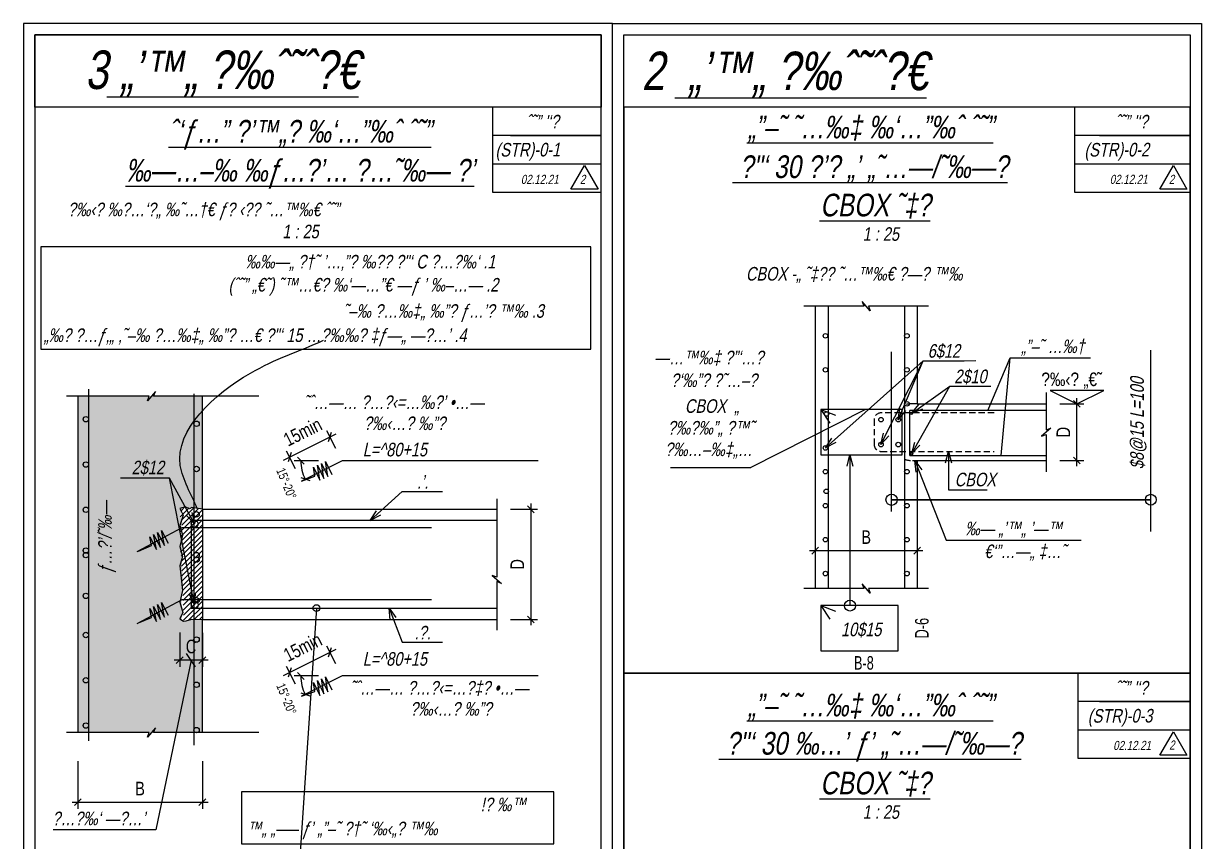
# Model space of a CAD drawing. Header units: inches. Extents: x -5298 to 11252, y 8210 to 22495.
# Drawn here: x 7610 to 8130, y 12583 to 12945 of the extents above; entities that cross this region are included whole.
import ezdxf
from ezdxf.enums import TextEntityAlignment as Align

# ---------------------------------------------------------------- set-up
doc = ezdxf.new("R2010")
doc.units = ezdxf.units.IN
doc.header["$LTSCALE"] = 11
doc.header["$MEASUREMENT"] = 0
doc.linetypes.add('DASHEDX2', pattern=[38.099999999999994, 25.4, -12.7])
doc.linetypes.add('HIDDEN', pattern=[0.375, 0.25, -0.125])
doc.layers.get('Defpoints').update_dxf_attribs({"color": 40})
for name, color, linetype in [('22', 22, 'Continuous'), ('break', 1, 'Continuous'), ('ci', 4, 'Continuous'), ('DIM-BAR', 122, 'Continuous'), ('DIM-Sec', 2, 'Continuous'), ('HATCH-Sec', 9, 'Continuous'), ('hbt', 2, 'HIDDEN'), ('IRON4-Sec', 4, 'Continuous'), ('IRON6-Sec', 6, 'Continuous'), ('le', 1, 'Continuous'), ('SEC', 3, 'Continuous'), ('SEC-TEXT', 1, 'Continuous'), ('SETOT', 4, 'Continuous'), ('sg', 4, 'HIDDEN'), ('STAM', 1, 'Continuous'), ('TEXT4', 3, 'Continuous'), ('ztu', 1, 'Continuous'), ('ztz-Sec', 122, 'Continuous')]:
    doc.layers.add(name, color=color, linetype=linetype)
doc.styles.add('DIM', font='DIMHEB', dxfattribs={"width": 0.7})
doc.styles.add('HEB', font='HEB', dxfattribs={"width": 0.8})
doc.styles.add('HEBL', font='hebtxt-weld', dxfattribs={"width": 0.85})
doc.styles.add('HEBREW', font='hebtxt-weld.shx', dxfattribs={"width": 0.8, "oblique": 12})
doc.dimstyles.new('20', dxfattribs={"dimtxt": 4.4, "dimasz": 2.4, "dimexe": 2.4, "dimexo": 0, "dimgap": 1.8, "dimtad": 1, "dimdec": 1, "dimrnd": 0.5, "dimdsep": 46, "dimtxsty": 'DIM', "dimblk1": 'OBLIQUE', "dimblk2": 'OBLIQUE', "dimsah": 1, "dimcen": 0.1, "dimdle": 2, "dimclre": 8, "dimclrt": 11, "dimadec": 0, "dimazin": 0, "dimtfac": 1, "dimtdec": 1, "dimtix": 1, "dimtmove": 2, "dimatfit": 3, "dimldrblk": 'OBLIQUE', "dimfxl": 1, "dimtolj": 1, "dimarcsym": 0})
doc.dimstyles.new('25-brs', dxfattribs={"dimscale": 0.8, "dimtxt": 6, "dimasz": 3, "dimexe": 3, "dimexo": 5, "dimgap": 3, "dimtad": 1, "dimdec": 0, "dimrnd": 1, "dimdsep": 46, "dimtxsty": 'HEB', "dimblk1": 'OBLIQUE', "dimblk2": 'OBLIQUE', "dimsah": 1, "dimcen": 0.09, "dimdle": 2.5, "dimse1": 1, "dimse2": 1, "dimsd1": 1, "dimsd2": 1, "dimclre": 8, "dimclrt": 2, "dimadec": 8, "dimazin": 0, "dimtfac": 1, "dimtdec": 0, "dimtix": 1, "dimtmove": 2, "dimatfit": 3, "dimfxl": 1, "dimtolj": 1, "dimtzin": 0, "dimarcsym": 0})
doc.dimstyles.new('m25-orig', dxfattribs={"dimtxt": 6, "dimasz": 3, "dimexe": 3, "dimexo": 6, "dimgap": 3, "dimtad": 1, "dimdec": 1, "dimrnd": 0.5, "dimdsep": 46, "dimtxsty": 'HEB', "dimblk1": 'OBLIQUE', "dimblk2": 'OBLIQUE', "dimsah": 1, "dimcen": 100, "dimdle": 2.5, "dimclrd": 256, "dimclre": 1, "dimadec": 0, "dimazin": 0, "dimtfac": 0.9, "dimtdec": 1, "dimtix": 1, "dimtmove": 2, "dimatfit": 3, "dimldrblk": 'OBLIQUE', "dimfxl": 1, "dimtolj": 1, "dimlwd": -1, "dimarcsym": 0})
doc.dimstyles.new('S-25', dxfattribs={"dimtxt": 6, "dimasz": 3, "dimexe": 3, "dimexo": 6, "dimgap": 3, "dimtad": 1, "dimdec": 1, "dimrnd": 0.5, "dimdsep": 46, "dimtxsty": 'HEB', "dimblk": 'OBLIQUE', "dimcen": 0.1, "dimdle": 3, "dimclre": 143, "dimadec": 0, "dimazin": 0, "dimtfac": 1, "dimtdec": 1, "dimtix": 1, "dimtmove": 2, "dimatfit": 3, "dimldrblk": 'OBLIQUE', "dimfxl": 1, "dimtolj": 1, "dimarcsym": 0})
doc.dimstyles.new('sec 25', dxfattribs={"dimtxt": 6, "dimasz": 2.4, "dimexe": 6, "dimexo": 0, "dimgap": 1.8, "dimtad": 1, "dimdec": 1, "dimrnd": 0.5, "dimdsep": 46, "dimtxsty": 'DIM', "dimblk": 'NONE', "dimcen": 0.1, "dimdle": 2, "dimse1": 1, "dimse2": 1, "dimsd1": 1, "dimsd2": 1, "dimclre": 256, "dimclrt": 256, "dimadec": 0, "dimazin": 0, "dimtfac": 1, "dimtdec": 1, "dimtix": 1, "dimtmove": 2, "dimatfit": 3, "dimldrblk": 'NONE', "dimfxl": 1, "dimtolj": 1, "dimlwd": -1, "dimlwe": -1, "dimarcsym": 0})

# ---------------------------------------------------------------- blocks, each defined once
blk = doc.blocks.new('_OBLIQUE')
at = {"color": 0, "linetype": 'ByBlock'}
blk.add_line((-0.5, -0.5), (0.5, 0.5), dxfattribs=at)
blk = doc.blocks.new('*D190')
at = {"layer": 'Defpoints', "color": 0, "transparency": 16777216}
for p in [(7818.804387776051, 12730.02611096059, 2.782334364e-07), (7818.804387778964, 12681.3946422635, 2.782334364e-07), (7833.804388075043, 12681.39464226349)]:
    blk.add_point(p, dxfattribs=at)
at = {"layer": 'DIM-Sec', "color": 1, "lineweight": -2, "transparency": 16777216}
for p, q in [((7824.804387776051, 12730.02611096058), (7836.80438807504, 12730.02611096058)), ((7824.804387778962, 12681.39464226349), (7836.80438807504, 12681.39464226349))]:
    blk.add_line(p, q, dxfattribs=at)
at = {"layer": 'DIM-Sec', "transparency": 16777216}
blk.add_line((7833.80438807504, 12732.52611096058), (7833.80438807504, 12678.89464226349), dxfattribs=at)
at = {"layer": 'DIM-Sec', "transparency": 16777216, "xscale": 3, "yscale": 3, "zscale": 3}
for p, rotation in [((7833.80438807504, 12730.02611096058), 90), ((7833.80438807504, 12681.39464226349), 270)]:
    blk.add_blockref('_OBLIQUE', p, dxfattribs=dict(at, rotation=rotation))
at = {"layer": 'DIM-Sec', "color": 0, "transparency": 16777216, "insert": (7827.804388075041, 12705.71037661204), "char_height": 6, "attachment_point": 5, "rotation": 90.00000000000001, "style": 'HEB'}
blk.add_mtext('\\A1;D', dxfattribs=at)
blk = doc.blocks.new('*D211')
at = {"layer": 'Defpoints', "color": 0, "transparency": 16777216}
for p in [(7745.171004267606, 12666.91090705755), (7750.449385962083, 12656.40525167108, -2.6267018695e-06), (7732.578263855175, 12647.42622082353, -2.7367848743e-06)]:
    blk.add_point(p, dxfattribs=at)
at = {"layer": 'DIM-Sec', "color": 0, "lineweight": -2, "transparency": 16777216}
blk.add_line((7724.619213845739, 12656.5850215834), (7747.851672582567, 12668.25776168414), dxfattribs=at)
at = {"layer": 'DIM-Sec', "color": 143, "lineweight": -2, "transparency": 16777216}
for p, q in [((7747.755676708899, 12661.766588301), (7743.824149641015, 12669.59157537251)), ((7729.884554601991, 12652.78755745344), (7725.953027534107, 12660.61254452495))]:
    blk.add_line(p, q, dxfattribs=at)
at = {"layer": 'DIM-Sec', "color": 0, "lineweight": -2, "transparency": 16777216, "xscale": 3, "yscale": 3, "zscale": 3}
for p, rotation in [((7745.171004267606, 12666.91090705755), 26.67643586354464), ((7727.299882160698, 12657.93187620999), 206.6764358635446)]:
    blk.add_blockref('_OBLIQUE', p, dxfattribs=dict(at, rotation=rotation))
at = {"layer": 'DIM-Sec', "color": 0, "transparency": 16777216, "insert": (7733.087577319437, 12669.05953267269), "char_height": 6, "attachment_point": 5, "rotation": 26.67643586354464, "style": 'HEB'}
blk.add_mtext('\\A1;15min', dxfattribs=at)
blk = doc.blocks.new('*D212')
at = {"layer": 'Defpoints', "color": 0, "transparency": 16777216}
for p in [(7732.501123233825, 12653.59714955535), (7746.092649831713, 12656.40525167119), (7750.449385962085, 12656.4052516712), (7750.449385962085, 12656.40525167107), (7732.578263855175, 12647.42622082352, -1.100830048e-07)]:
    blk.add_point(p, dxfattribs=at)
at = {"layer": 'DIM-Sec', "color": 143, "lineweight": -2, "transparency": 16777216}
blk.add_line((7740.092649831713, 12656.40525167119), (7729.282779992459, 12656.40525167118), dxfattribs=at)
at = {"layer": 'DIM-Sec', "color": 0, "lineweight": -2, "transparency": 16777216}
blk.add_arc((7750.449385962347, 12656.4052516712), 18.16660596988679, 180.0000000000489, 206.6764358635411, dxfattribs=at)
at = {"layer": 'DIM-Sec', "color": 0, "lineweight": -2, "transparency": 16777216, "xscale": 3, "yscale": 3, "zscale": 3}
for p, rotation in [((7732.282779992461, 12656.40525167119), 90.00000000004896), ((7734.21650429107, 12648.24932590453), 296.6764358635411)]:
    blk.add_blockref('_OBLIQUE', p, dxfattribs=dict(at, rotation=rotation))
at = {"layer": 'DIM-Sec', "color": 0, "transparency": 16777216, "insert": (7725.895206781706, 12646.27885770299), "char_height": 4, "attachment_point": 5, "rotation": 292.4117503967052, "style": 'HEB'}
blk.add_mtext('\\A1;15%%D-20%%D', dxfattribs=at)
blk = doc.blocks.new('*D213')
at = {"layer": 'Defpoints', "color": 0, "transparency": 16777216}
for p in [(7745.171004267637, 12761.99421112368), (7750.449385962086, 12751.48855573727, -2.6267018695e-06), (7732.578263855174, 12742.50952488971, -2.7367848743e-06)]:
    blk.add_point(p, dxfattribs=at)
at = {"layer": 'DIM-Sec', "color": 0, "lineweight": -2, "transparency": 16777216}
blk.add_line((7724.619213845766, 12751.66832564954), (7747.851672582596, 12763.34106575028), dxfattribs=at)
at = {"layer": 'DIM-Sec', "color": 143, "lineweight": -2, "transparency": 16777216}
for p, q in [((7747.755676708903, 12756.84989236719), (7743.824149641045, 12764.67487943864)), ((7729.884554601991, 12747.87086151963), (7725.953027534133, 12755.69584859109))]:
    blk.add_line(p, q, dxfattribs=at)
at = {"layer": 'DIM-Sec', "color": 0, "lineweight": -2, "transparency": 16777216, "xscale": 3, "yscale": 3, "zscale": 3}
for p, rotation in [((7745.171004267637, 12761.99421112368), 26.67643586354464), ((7727.299882160725, 12753.01518027613), 206.6764358635446)]:
    blk.add_blockref('_OBLIQUE', p, dxfattribs=dict(at, rotation=rotation))
at = {"layer": 'DIM-Sec', "color": 0, "transparency": 16777216, "insert": (7733.087577319509, 12764.14283673887), "char_height": 6, "attachment_point": 5, "rotation": 26.67643586354464, "style": 'HEB'}
blk.add_mtext('\\A1;15min', dxfattribs=at)
blk = doc.blocks.new('*D214')
at = {"layer": 'Defpoints', "color": 0, "transparency": 16777216}
for p in [(7746.092649831711, 12751.48855573739), (7750.449385962084, 12751.48855573739), (7750.449385962083, 12751.48855573725), (7732.501123233748, 12748.68045362153), (7732.578263855172, 12742.5095248897, -1.100830048e-07)]:
    blk.add_point(p, dxfattribs=at)
at = {"layer": 'DIM-Sec', "color": 143, "lineweight": -2, "transparency": 16777216}
blk.add_line((7740.092649831713, 12751.48855573739), (7729.282779992384, 12751.48855573738), dxfattribs=at)
at = {"layer": 'DIM-Sec', "color": 0, "lineweight": -2, "transparency": 16777216}
blk.add_arc((7750.449385962356, 12751.48855573739), 18.16660596997377, 180.0000000000443, 206.676435863547, dxfattribs=at)
at = {"layer": 'DIM-Sec', "color": 0, "lineweight": -2, "transparency": 16777216, "xscale": 3, "yscale": 3, "zscale": 3}
for p, rotation in [((7732.282779992383, 12751.48855573738), 90.00000000004427), ((7734.216504291005, 12743.33262997068), 296.6764358635471)]:
    blk.add_blockref('_OBLIQUE', p, dxfattribs=dict(at, rotation=rotation))
at = {"layer": 'DIM-Sec', "color": 0, "transparency": 16777216, "insert": (7725.895206781627, 12741.36216176876), "char_height": 4, "attachment_point": 5, "rotation": 292.411750397472, "style": 'HEB'}
blk.add_mtext('\\A1;15%%D-20%%D', dxfattribs=at)
blk = doc.blocks.new('*D215')
at = {"layer": 'Defpoints', "color": 0, "transparency": 16777216}
for p in [(7678.804389731013, 12681.59893669555), (7688.804389731013, 12681.39464103141), (7678.804389731013, 12663.38841085033)]:
    blk.add_point(p, dxfattribs=at)
at = {"layer": 'DIM-Sec', "color": 1, "lineweight": -2, "transparency": 16777216}
for p, q in [((7678.804389731013, 12675.59893669555), (7678.804389731013, 12660.38841085033)), ((7688.804389731013, 12675.39464103141), (7688.804389731013, 12660.38841085033))]:
    blk.add_line(p, q, dxfattribs=at)
at = {"layer": 'DIM-Sec', "transparency": 16777216}
blk.add_line((7691.304389731013, 12663.38841085033), (7676.304389731013, 12663.38841085033), dxfattribs=at)
at = {"layer": 'DIM-Sec', "transparency": 16777216, "xscale": 3, "yscale": 3, "zscale": 3, "rotation": 180}
blk.add_blockref('_OBLIQUE', (7678.804389731013, 12663.38841085033), dxfattribs=at)
at = {"layer": 'DIM-Sec', "transparency": 16777216, "xscale": 3, "yscale": 3, "zscale": 3}
blk.add_blockref('_OBLIQUE', (7688.804389731013, 12663.38841085033), dxfattribs=at)
at = {"layer": 'DIM-Sec', "color": 0, "transparency": 16777216, "insert": (7683.804389731013, 12669.38841085033), "char_height": 6, "attachment_point": 5, "style": 'HEB'}
blk.add_mtext('\\A1;C', dxfattribs=at)
blk = doc.blocks.new('*D185')
at = {"layer": 'Defpoints', "color": 0, "transparency": 16777216}
for p in [(7633.804376706845, 12624.83824293055, -1.110784839e-06), (7688.80439033678, 12624.83821441907, -1.7090175914e-06), (7688.80439033678, 12600.70607366989)]:
    blk.add_point(p, dxfattribs=at)
at = {"layer": 'DIM-Sec', "color": 1, "lineweight": -2, "transparency": 16777216}
for p, q in [((7633.804376706845, 12618.83824293055), (7633.804376706845, 12597.70607366989)), ((7688.80439033678, 12618.83821441907), (7688.80439033678, 12597.70607366989))]:
    blk.add_line(p, q, dxfattribs=at)
at = {"layer": 'DIM-Sec', "transparency": 16777216}
blk.add_line((7631.304376706845, 12600.70607366989), (7691.30439033678, 12600.70607366989), dxfattribs=at)
at = {"layer": 'DIM-Sec', "transparency": 16777216, "xscale": 3, "yscale": 3, "zscale": 3, "rotation": 180}
blk.add_blockref('_OBLIQUE', (7633.804376706845, 12600.70607366989), dxfattribs=at)
at = {"layer": 'DIM-Sec', "transparency": 16777216, "xscale": 3, "yscale": 3, "zscale": 3}
blk.add_blockref('_OBLIQUE', (7688.80439033678, 12600.70607366989), dxfattribs=at)
at = {"layer": 'DIM-Sec', "color": 0, "transparency": 16777216, "insert": (7661.304383521812, 12606.70607366989), "char_height": 6, "attachment_point": 5, "style": 'HEB'}
blk.add_mtext('\\A1;B', dxfattribs=at)
blk = doc.blocks.new('mf')
at = {"layer": 'TEXT4'}
blk.add_lwpolyline([(0, 0), (28.64324132873094, 14.10732654095364), (-28.26197036082164, 14.10732654095364)], close=True, dxfattribs=at)
at = {"layer": 'TEXT4', "style": 'HEB', "width": 0.7}
blk.add_attdef('+0.00', text='', height=14.4, dxfattribs=at).set_placement((-5.409673684572454, 18.8755768087529), align=Align.CENTER)
blk = doc.blocks.new('*D202')
at = {"layer": 'Defpoints', "color": 0, "transparency": 16777216}
for p in [(8061.285695640119, 12776.59038277284), (8074.872573614914, 12776.59038277285), (8061.285695669923, 12751.59038276539)]:
    blk.add_point(p, dxfattribs=at)
at = {"layer": 'DIM-Sec', "color": 1, "lineweight": -2, "transparency": 16777216}
for p, q in [((8067.285695640118, 12776.59038277285), (8077.872573614912, 12776.59038277285)), ((8067.285695669921, 12751.5903827654), (8077.872573614912, 12751.5903827654))]:
    blk.add_line(p, q, dxfattribs=at)
at = {"layer": 'DIM-Sec', "transparency": 16777216}
blk.add_line((8074.872573614912, 12749.0903827654), (8074.872573614912, 12779.09038277285), dxfattribs=at)
at = {"layer": 'DIM-Sec', "transparency": 16777216, "xscale": 3, "yscale": 3, "zscale": 3}
for p, rotation in [((8074.872573614912, 12776.59038277285), 90), ((8074.872573614912, 12751.5903827654), 270)]:
    blk.add_blockref('_OBLIQUE', p, dxfattribs=dict(at, rotation=rotation))
at = {"layer": 'DIM-Sec', "color": 0, "transparency": 16777216, "insert": (8068.872573614913, 12764.09038276912), "char_height": 6, "attachment_point": 5, "rotation": 90.00000000000001, "style": 'HEB'}
blk.add_mtext('\\A1;D', dxfattribs=at)
blk = doc.blocks.new('*D203')
at = {"layer": 'Defpoints', "color": 0, "transparency": 16777216}
for p in [(7959.356389943612, 12718.00358129416), (8004.354478102281, 12718.00358131651), (7959.356389943612, 12711.72697641832)]:
    blk.add_point(p, dxfattribs=at)
at = {"layer": 'DIM-Sec', "transparency": 16777216}
blk.add_line((8006.854478102281, 12711.72697641832), (7956.856389943614, 12711.72697641832), dxfattribs=at)
at = {"layer": 'DIM-Sec', "color": 1, "lineweight": -2, "transparency": 16777216}
for p, q in [((7959.356389943614, 12712.00358129416), (7959.356389943614, 12708.72697641832)), ((8004.354478102281, 12712.00358131651), (8004.354478102281, 12708.72697641832))]:
    blk.add_line(p, q, dxfattribs=at)
at = {"layer": 'DIM-Sec', "transparency": 16777216, "xscale": 3, "yscale": 3, "zscale": 3, "rotation": 180}
blk.add_blockref('_OBLIQUE', (7959.356389943614, 12711.72697641832), dxfattribs=at)
at = {"layer": 'DIM-Sec', "transparency": 16777216, "xscale": 3, "yscale": 3, "zscale": 3}
blk.add_blockref('_OBLIQUE', (8004.354478102281, 12711.72697641832), dxfattribs=at)
at = {"layer": 'DIM-Sec', "color": 0, "transparency": 16777216, "insert": (7981.855434022948, 12717.72697641832), "char_height": 6, "attachment_point": 5, "style": 'HEB'}
blk.add_mtext('\\A1;B', dxfattribs=at)
blk = doc.blocks.new('*D183')
at = {"layer": 'Defpoints', "color": 0, "transparency": 16777216}
for p in [(7995.919840342761, 12687.52054245441), (8011.268111876051, 12687.52054245441), (7995.919840342761, 12667.52054245441)]:
    blk.add_point(p, dxfattribs=at)
at = {"layer": 'DIM-BAR', "transparency": 16777216, "insert": (8006.468111876053, 12677.52054245441), "char_height": 6, "attachment_point": 5, "rotation": 90, "style": 'DIM'}
blk.add_mtext('\\A1;D-6', dxfattribs=at)
blk = doc.blocks.new('_None')
blk = doc.blocks.new('*D184')
at = {"layer": 'Defpoints', "color": 0, "transparency": 16777216}
for p in [(7961.768111874741, 12667.52054245441), (7961.768111874741, 12667.52054245441), (7995.919840342757, 12667.52054245441)]:
    blk.add_point(p, dxfattribs=at)
at = {"layer": 'DIM-BAR', "transparency": 16777216, "insert": (7980.842845377759, 12662.15696332026), "char_height": 6, "width": 6.599999999999999, "attachment_point": 5, "style": 'DIM'}
blk.add_mtext('\\A1;B-8', dxfattribs=at)

msp = doc.modelspace()

# ---------------------------------------------------------------- hatches: boundary and pattern name
at = {"layer": 'HATCH-Sec'}
h = msp.add_hatch(color=253, dxfattribs=at)
h.dxf.hatch_style = 1
h.paths.add_polyline_path([(7688.804397779269, 12631.39464098672), (7688.804389731071, 12681.39464103141), (7684.19517529993, 12681.49190503062), (7680.769641778999, 12680.73176703495), (7679.673158491889, 12681.14251377255), (7680.109121176458, 12684.42669836541), (7679.607792169016, 12688.79633409196), (7680.237760886885, 12699.95026385281), (7679.447110261637, 12710.61989833364), (7680.109121176458, 12714.42669831325), (7678.801233122693, 12718.9962418333), (7680.09193519775, 12724.20377985077), (7678.802285325466, 12727.03601671218), (7680.04458607272, 12731.17929823571), (7680.042306300064, 12730.7560148672), (7688.804389731013, 12730.0261074587), (7688.804389731013, 12780.02610745869), (7667.304376786618, 12780.02610742144), (7668.054376771717, 12782.08671554021), (7664.554376838772, 12777.96549937717), (7665.304376786618, 12780.02610740654), (7633.804365831529, 12780.02610745862), (7633.804376101107, 12631.39464097926), (7665.304387056196, 12631.39464097926), (7664.55438710835, 12629.3340329499), (7668.054387041295, 12633.45524911293), (7667.304387056196, 12631.39464100161)])
h = msp.add_hatch(dxfattribs=at)
h.set_pattern_fill('ANSI31', color=253, scale=0.5, angle=-6.7e-15, style=0)
h.set_pattern_definition([(44.99999999999999, (7477.017644421532, 10064.17735307905), (-1.122532015133644, 1.122532015133644), [])])
h.paths.add_polyline_path([(7688.804389731013, 12730.0261074587), (7685.593902688575, 12730.49197856488), (7684.185354740635, 12730.7650118669), (7682.228082205387, 12730.66651103591), (7680.04458607272, 12731.17929828788), (7678.802285325466, 12727.03601676435), (7680.09193519775, 12724.20377990293), (7678.801233122693, 12718.99624188547), (7680.109121176458, 12714.42669836542), (7678.804389731013, 12711.59893669556), (7679.447110261637, 12710.61989833364), (7680.541927252707, 12680.68609084953), (7684.19517529993, 12681.49190503062), (7688.804389731071, 12681.39464103141)])

# ---------------------------------------------------------------- linework, layer by layer
for p, q in [((7824.866764518389, 12895.1326645491), (7864.866764518389, 12895.1326645491)), ((8084.866764518388, 12895.13266454911), (8124.866764518388, 12895.13266454911)), ((8084.866764518388, 12645.13266454911), (8124.866764518388, 12645.13266454911))]:
    msp.add_line(p, q)
for points in [[(7614.866863175688, 11865.73543694682), (7864.866863175688, 11865.73543694682), (7864.866812987355, 12907.6326645491), (7614.866812987355, 12907.6326645491)], [(7864.866764518389, 12907.6326645491), (7816.866841007009, 12907.6326645491), (7816.866841007009, 12882.6326645491), (7864.866764518389, 12882.6326645491)], [(7874.866764518389, 12657.63266454911), (8124.866764518388, 12657.63266454911), (8124.866764518388, 12907.63266454911), (7874.866764518389, 12907.63266454911)], [(8124.866764518388, 12907.63266454911), (8073.866841007009, 12907.63266454911), (8073.866841007009, 12882.63266454911), (8124.866764518388, 12882.63266454911)], [(7864.866764518389, 12895.1326645491), (7816.866841007009, 12895.1326645491), (7816.866841007009, 12870.1326645491), (7864.866764518389, 12870.1326645491)], [(8124.866764518388, 12895.13266454911), (8073.866841007009, 12895.13266454911), (8073.866841007009, 12870.13266454911), (8124.866764518388, 12870.13266454911)], [(7874.866764518389, 12407.63266454911), (8124.866764518388, 12407.63266454911), (8124.866764518388, 12657.63266454911), (7874.866764518389, 12657.63266454911)], [(8124.866764518388, 12657.63266454911), (8075.366841007009, 12657.63266454911), (8075.366841007009, 12632.63266454911), (8124.866764518388, 12632.63266454911)], [(8124.866764518388, 12645.13266454911), (8075.366841007009, 12645.13266454911), (8075.366841007009, 12620.13266454911), (8124.866764518388, 12620.13266454911)]]:
    msp.add_lwpolyline(points, close=True)
for points in [[(7851.466414151873, 12871.4071191037), (7857.466414151873, 12881.78281065797), (7863.466414151873, 12871.4071191037), (7851.466414151873, 12871.4071191037)], [(8111.466414151872, 12871.40711910371), (8117.466414151872, 12881.78281065798), (8123.466414151872, 12871.40711910371), (8111.466414151872, 12871.40711910371)], [(8111.466414151872, 12621.40711910371), (8117.466414151872, 12631.78281065798), (8123.466414151872, 12621.40711910371), (8111.466414151872, 12621.40711910371)]]:
    msp.add_lwpolyline(points)
at = {"layer": '22', "elevation": 2.0814501295e-06}
msp.add_lwpolyline([(7688.804389731013, 12730.02610745869), (7688.804389731013, 12681.39464114135)], dxfattribs=at)
at = {"layer": 'break'}
for points in [[(8009.354478081062, 12819.76246759281), (7982.855433970441, 12819.76246758683), (7983.605433970441, 12817.70185947178), (7980.105434030046, 12821.82307562737), (7980.855433970441, 12819.76246758682), (7954.356389917767, 12819.76246758683)], [(8061.285695669924, 12781.5903827654), (8061.285695669924, 12765.09038271324), (8063.346303784971, 12765.84038269089), (8059.225087625658, 12762.3403827654), (8061.28569567365, 12763.09038269834), (8061.28569567365, 12746.59038275795)], [(8009.354478103413, 12695.09038279485), (7982.855433992793, 12695.09038278887), (7983.605433992793, 12693.02977467382), (7980.105434052398, 12697.15099082941), (7980.855433992793, 12695.09038278887), (7954.356389940119, 12695.09038278887)]]:
    msp.add_lwpolyline(points, dxfattribs=at)
for points, elevation in [([(7713.804387778961, 12780.02610742144), (7667.304376786618, 12780.02610742144), (7668.054376771717, 12782.08671554021), (7664.554376838772, 12777.96549937717), (7665.304376786618, 12780.02610740654), (7628.804366714539, 12780.02610740653)], 2.6948085914e-06), ([(7818.80438777605, 12734.71037660832), (7818.80438777605, 12700.06811158745), (7816.743779657278, 12700.81811157255), (7820.864995820317, 12697.3181116396), (7818.804387790951, 12698.06811158745), (7818.80438777605, 12676.71037660832)], 2.5950721896e-06), ([(7713.804398048538, 12631.39464099416), (7667.304387056196, 12631.39464099416), (7668.054387041295, 12633.45524911293), (7664.55438710835, 12629.33403294989), (7665.304387056196, 12631.39464097926), (7628.804376984117, 12631.39464097926)], 9.706652905e-07)]:
    msp.add_lwpolyline(points, dxfattribs=dict(at, elevation=elevation))
at = {"layer": 'hbt'}
msp.add_lwpolyline([(8004.354477969681, 12776.59038274304), (8002.323729758834, 12776.59038296656, 0.0863770154049172), (7998.786062243321, 12776.09038297347), (7998.786062463113, 12752.09038300327, 0.0855785459633171), (8002.32372990412, 12751.59038294421), (8004.354478100066, 12751.5903827505)], format="xyb", dxfattribs=at)
at = {"layer": 'IRON4-Sec', "elevation": -3.91340026e-07}
msp.add_lwpolyline([(7818.80438777605, 12725.02607220825), (7683.900750948858, 12725.02606066848), (7683.900752143338, 12686.39460123236), (7818.804387782046, 12686.3946061029)], dxfattribs=at)
at = {"layer": 'IRON4-Sec'}
for centre in [(7685.40075108716, 12723.5260671916, -4.097296776e-07), (7685.40075108716, 12687.89460711475, -4.097296776e-07)]:
    msp.add_circle(centre, 1.5, dxfattribs=at)
at = {"layer": 'IRON6-Sec'}
for p, q in [((7993.071053313192, 12729.00817163868), (7993.071053313192, 12799.58957809305)), ((8107.511465166971, 12720.23376636455), (8107.511465166971, 12800.32806350941)), ((7638.562618641779, 12783.02607896211, 5.8587296768e-06), (7638.592633065258, 12627.83759314476, 2.61108368e-08)), ((7685.046158868223, 12781.02607896211, 5.8587296768e-06), (7685.01614565622, 12625.83759314476, 2.61108368e-08)), ((8001.170667039331, 12753.82432997541), (8001.170668238875, 12773.5903827952)), ((8061.285695669924, 12773.59037810133), (8001.170668238875, 12773.59038174954)), ((8001.170667039331, 12753.824330153), (8061.285695669924, 12753.8243253039))]:
    msp.add_line(p, q, dxfattribs=at)
for points in [[(7609.866863175688, 11860.73543694684), (7869.866814706736, 11860.73543694684), (7869.866764518403, 12944.52989215139), (7609.866812987355, 12944.52989215139)], [(7869.866764518403, 12944.5298921514), (8129.866764518402, 12944.5298921514), (8129.866764518388, 12402.63266454912), (7869.866764518389, 12402.63266454912)], [(7864.866812987384, 12907.63266454911), (7614.866812987355, 12907.63266454911), (7614.866812987355, 12939.52989215139), (7864.866812987384, 12939.52989215139)], [(7614.866863175688, 11865.73543694684), (7864.866814706736, 11865.73543694684), (7864.866764518403, 12939.52989215139), (7614.866812987355, 12939.52989215139)], [(8124.866764518446, 12907.63266454911), (7874.866764518418, 12907.63266454911), (7874.866764518418, 12939.52989215139), (8124.866764518446, 12939.5298921514)], [(7874.866764518403, 12939.52989215139), (8124.866764518402, 12939.5298921514), (8124.866764518388, 12407.63266454912), (7874.866764518389, 12407.63266454911)]]:
    msp.add_lwpolyline(points, close=True, dxfattribs=at)
for points in [[(7965.148277451967, 12819.76246756336), (7965.148277478044, 12695.09038273559)], [(7998.786062343263, 12819.76246757081), (7998.786062365615, 12695.0903827505)], [(7997.74391226597, 12774.0205424544), (7961.768111874741, 12774.02054245441), (7961.768111874741, 12754.02054245441), (7997.74391226597, 12754.0205424544), (7997.74391226597, 12774.0205424544)], [(7961.768111874741, 12774.02054245441), (7965.768111874741, 12768.02054245441)], [(7961.768111874741, 12774.02054245441), (7968.268111874741, 12771.52054245441)], [(7995.919840342757, 12687.52054245441), (7961.768111874741, 12687.52054245441), (7961.768111874741, 12667.52054245441), (7995.919840342757, 12667.52054245441), (7995.919840342757, 12687.52054245441)], [(7961.768111874741, 12687.52054245441), (7965.768111874741, 12681.52054245441)], [(7961.768111874741, 12687.52054245441), (7968.268111874741, 12685.02054245441)]]:
    msp.add_lwpolyline(points, dxfattribs=at)
at = {"layer": 'IRON6-Sec', "extrusion": (5.918341759768928e-16, -1.226001082564923e-08, 1)}
for points, elevation in [([(7837.061690177114, 12751.48855991835), (7750.449385962085, 12751.48855573727), (7732.578263855175, 12742.50952488971)], -0.000153400012399), ([(7660.078074653153, 12711.32390072148), (7679.960311126939, 12721.99732234003), (7789.960311126939, 12721.99732728389)], -0.0001563997143743), ([(7660.078074653153, 12679.55876707315), (7679.960311126939, 12690.2321886917), (7789.960311126939, 12690.23219363556)], -0.0001560102734919), ([(7837.061690177114, 12656.40525585216), (7750.449385962085, 12656.40525167108), (7732.578263855175, 12647.42622082353)], -0.0001522342900618)]:
    msp.add_lwpolyline(points, dxfattribs=dict(at, elevation=elevation))
at = {"layer": 'IRON6-Sec', "color": 3, "extrusion": (5.918341759768928e-16, -1.226001082564923e-08, 1)}
for points, elevation in [([(7732.578263855175, 12742.50952490462), (7738.473707890706, 12744.65610768689), (7737.852090484099, 12748.61709136558), (7740.641339725451, 12742.82956029517), (7739.600811100201, 12749.45987173958), (7742.390060326652, 12743.67234066171), (7741.349531701402, 12750.30265211357), (7744.138780942754, 12744.51512102825), (7743.098252287702, 12751.1454324801), (7745.887501543955, 12745.35790140224)], -0.0001534000123996), ([(7732.578263855175, 12647.42622083843), (7738.473707890706, 12649.5728036207), (7737.852090484099, 12653.53378729939), (7740.641339725451, 12647.74625622898), (7739.600811100201, 12654.37656767339), (7742.390060326652, 12648.58903659553), (7741.349531701402, 12655.21934804738), (7744.138780942754, 12649.43181696207), (7743.098252287702, 12656.06212841391), (7745.887501543955, 12650.27459733605)], -0.0001522342900624)]:
    msp.add_lwpolyline(points, dxfattribs=dict(at, elevation=elevation))
at = {"layer": 'IRON6-Sec', "color": 3, "extrusion": (5.341332605242331e-10, -1.224836997747204e-08, 1)}
for points, elevation in [([(7660.55825405514, 12711.58167641065), (7666.354580071275, 12713.98306820628), (7665.560984460273, 12717.91320890469), (7668.599731086331, 12712.25269245273), (7667.271327193521, 12718.83137568405), (7670.310073789136, 12713.17085924568), (7668.98166994132, 12719.74954247149), (7672.020416523665, 12714.08902599526), (7670.692012674568, 12720.66770925085), (7673.730759271115, 12715.00719279014)], -0.0001522267577742), ([(7660.55825405514, 12679.81654276232), (7666.354580071275, 12682.21793455795), (7665.560984460273, 12686.14807525636), (7668.599731086273, 12680.4875588044), (7667.271327193521, 12687.06624203572), (7670.310073789136, 12681.40572559734), (7668.98166994132, 12687.98440882316), (7672.020416523665, 12682.32389234692), (7670.692012674568, 12688.90257560251), (7673.730759271115, 12683.24205914181)], -0.0001518376866648)]:
    msp.add_lwpolyline(points, dxfattribs=dict(at, elevation=elevation))
at = {"layer": 'IRON6-Sec'}
for centre, radius in [((7963.867829950278, 12806.62324091361), 0.9999999999999982), ((7999.843030733739, 12806.62324095087), 0.9999999999999984), ((7963.867828728383, 12791.62324093597), 0.9999999999999982), ((7999.843029508119, 12791.62324096577), 0.9999999999999984), ((7999.843028286224, 12776.62324098812), 0.9999999999999984), ((7964.367827510213, 12772.12324095087), 0.9999999999999982), ((8001.830038807921, 12772.34889380203), 0.4999999999999992), ((7637.38562123444, 12769.79799395576, 4.2393290263e-06), 1.199999999999814), ((7686.223157487038, 12767.79799395576, 4.2393290263e-06), 1.199999999999814), ((7988.390531031167, 12769.59038274305), 0.9999999999999977), ((7996.017310688955, 12769.5903827505), 0.9999999999999977), ((7963.867826288318, 12757.12324097322), 0.9999999999999982), ((7988.390530982738, 12758.59038278775), 0.9999999999999977), ((7996.017310640526, 12758.59038281755), 0.9999999999999977), ((7637.38562123444, 12749.79799395576, 4.2393290263e-06), 1.199999999999814), ((8001.953032869481, 12754.60975765751), 0.4999999999999992), ((7686.223157487038, 12747.79799395576, 4.2393290263e-06), 1.199999999999814), ((7963.867825070148, 12746.62324098812), 0.9999999999999982), ((7999.843025853609, 12746.62324102538), 0.9999999999999984), ((7964.216476520275, 12737.97342255281), 0.9999999999999984), ((7637.38562123444, 12729.79799395576, 4.2393290263e-06), 1.199999999999814), ((7963.867823851978, 12731.62324101047), 0.9999999999999982), ((7999.843024639164, 12731.62324104028), 0.9999999999999984), ((7686.223157487038, 12727.79799395576, 4.2393290263e-06), 1.199999999999814), ((7963.867822626357, 12716.62324102537), 0.9999999999999982), ((7999.843023413544, 12716.62324106263), 0.9999999999999984), ((7637.38562123444, 12711.79799395576, 4.2393290263e-06), 1.199999999999814), ((7637.38562123444, 12709.79799395576, 4.2393290263e-06), 1.199999999999814), ((7686.223157487038, 12709.79799395576, 4.2393290263e-06), 1.199999999999814), ((7686.223157487038, 12707.79799395576, 4.2393290263e-06), 1.199999999999814), ((7963.867821404462, 12701.62324104027), 0.9999999999999982), ((7999.843022187923, 12701.62324107753), 0.9999999999999984), ((7637.38562123444, 12691.79799395576, 4.2393290263e-06), 1.199999999999814), ((7686.223157487038, 12689.79799395576, 4.2393290263e-06), 1.199999999999814), ((7637.38562123444, 12674.5099630666, 4.2393290263e-06), 1.199999999999814), ((7686.223157487038, 12672.5099630666, 4.2393290263e-06), 1.199999999999814), ((7637.38562123444, 12654.5099630666, 4.2393290263e-06), 1.199999999999814), ((7686.223157487038, 12652.5099630666, 4.2393290263e-06), 1.199999999999814), ((7637.38562123444, 12634.5099630666, 4.2393290263e-06), 1.199999999999814), ((7686.223157487038, 12632.5099630666, 4.2393290263e-06), 1.199999999999814)]:
    msp.add_circle(centre, radius, dxfattribs=at)
at = {"layer": 'le'}
for p, q in [((8035.53341031236, 12773.59038020985), (8045.388673791414, 12796.91193074302)), ((8045.388673791414, 12796.91193074302), (8080.852180788045, 12796.91192856)), ((7895.476951839446, 12748.41193072232), (7930.940458836078, 12748.4119285393))]:
    msp.add_line(p, q, dxfattribs=at)
at = {"layer": 'le', "color": 1}
msp.add_line((7739.152239408446, 12686.3946034968, 9.364630693e-07), (7729.152245360587, 12536.64386407518, -9.364630693e-07), dxfattribs=at)
at = {"layer": 'le', "elevation": -2.0081339693e-06}
msp.add_lwpolyline([(7860.356383147518, 12845.89194785377), (7617.52210705755, 12845.89194785377), (7617.52210705755, 12800.68083949788), (7860.356383147518, 12800.68083949788)], close=True, dxfattribs=at)
at = {"layer": 'le'}
for centre in [(8107.511465166971, 12734.24665705504), (7974.707664301778, 12687.46924470306)]:
    msp.add_circle(centre, 2.406242658291376, dxfattribs=at)
at = {"layer": 'SEC'}
for points in [[(7959.356389919048, 12819.76246754846), (7959.356389932785, 12731.59038273675)], [(8004.35447808144, 12819.76246756336), (8004.354478092616, 12776.5903827505)], [(8004.354478092616, 12776.5903827505), (8061.285695662474, 12776.59038277285)], [(8004.354478100066, 12751.5903827505), (8004.354478103792, 12695.09038275795)], [(8004.354478103792, 12751.5903827505), (8061.285695669924, 12751.5903827654)], [(7959.356389932785, 12731.59038273675), (7959.356389941399, 12695.0903827505)]]:
    msp.add_lwpolyline(points, dxfattribs=at)
at = {"layer": 'SEC', "extrusion": (5.918341759768928e-16, -1.226001082564923e-08, 1)}
for points, elevation in [([(7633.804365831529, 12780.02610745857), (7633.804376101107, 12631.39464103129)], -0.0001542581655584), ([(7688.804397779269, 12631.39464103129), (7688.804392782025, 12681.39464103129)], -0.000154189481613)]:
    msp.add_lwpolyline(points, dxfattribs=dict(at, elevation=elevation))
at = {"layer": 'SEC', "elevation": 2.0814501295e-06}
for points in [[(7688.804389731013, 12730.02610745869), (7688.804389731013, 12780.02610745869)], [(7688.804389731013, 12730.02610745869), (7818.80438777605, 12730.02610745869)], [(7688.804392782025, 12681.39464103141), (7818.804390827063, 12681.39464103141)]]:
    msp.add_lwpolyline(points, dxfattribs=at)
at = {"layer": 'SETOT', "linetype": 'DASHEDX2', "elevation": 2.0814501295e-06}
msp.add_lwpolyline([(7688.804389731071, 12730.02610745869), (7684.185354740635, 12730.7650118669), (7683.182254758416, 12730.21894526287), (7681.273909652358, 12731.11407680894), (7678.810702947711, 12730.39795292546), (7680.324472011809, 12727.48870547586), (7678.800531654197, 12722.85772130496), (7680.102807959818, 12718.60461112179), (7678.80018091992, 12713.65318458823), (7680.04458607272, 12709.17929828787), (7678.802285325466, 12705.03601676434), (7680.09193519775, 12694.20377990292), (7678.801233122693, 12688.99624188546), (7680.109121176458, 12684.42669836541), (7678.804389731013, 12681.59893669555), (7680.541927252707, 12680.68609084953), (7681.678306253554, 12680.72879163572), (7684.19517529993, 12681.49190503062), (7688.804389731071, 12681.39464103141)], dxfattribs=at)
at = {"layer": 'sg'}
msp.add_lwpolyline([(8038.380129129669, 12772.5903827654), (7988.390531008815, 12772.59038278775, 0.4142135623730944), (7985.39053100509, 12769.5903827058), (7985.390531001364, 12758.59038277285, 0.4142135623730904), (7988.390531038617, 12755.59038275795), (8038.380129185548, 12755.5903827803)], format="xyb", dxfattribs=at)
at = {"layer": 'STAM'}
msp.add_circle((7739.152239408446, 12686.3946034968, 9.364630693e-07), 1.5, dxfattribs=at)
at = {"layer": 'ztu'}
for points in [[(8041.475287878638, 12753.82432692812), (8045.388673791414, 12796.91193074302)], [(7981.518111874741, 12774.02054245441), (7930.940458836078, 12748.4119285393)]]:
    msp.add_lwpolyline(points, dxfattribs=at)
at = {"layer": 'ztz-Sec', "elevation": -6.081052322e-07}
msp.add_lwpolyline([(7843.924971431421, 12605.17470628136), (7706.105454057382, 12605.17470628136), (7706.105454057382, 12582.22018182637), (7843.924971431421, 12582.22018182637)], close=True, dxfattribs=at)

# ---------------------------------------------------------------- block references
at = {"layer": 'ci'}
ref = msp.add_blockref('mf', (8074.872575336819, 12776.59038177447), dxfattribs=dict(at, xscale=0.4153846136759962, yscale=0.4153846136759962, zscale=0.4153846136759962, rotation=359.9999953130628))
ref.add_attrib('+0.00', '\x9a‰‹\x9a „€˜', dxfattribs={"layer": 'TEXT4', "color": 4, "height": 5.981538461538459, "rotation": 359.999994890073, "style": 'HEBL', "width": 0.85}).set_placement((8072.625480746602, 12784.4310061516), align=Align.CENTER)

# ---------------------------------------------------------------- texts
at = {"layer": 'SEC-TEXT', "style": 'HEB', "oblique": 10, "width": 0.8}
for s, p in [('3%%U „’™„ \x9a‰ˆ˜ˆ\x8c€', (7637.102022345047, 12915.62193634761)), ('2 %%U „’™„ \x9a‰ˆ˜ˆ\x8c€', (7882.796494326947, 12915.11344279023))]:
    msp.add_text(s, height=17, dxfattribs=at).set_placement(p)
for s, height, p in [('%%Uˆ‘ƒ…” \x9a’™„\x8c ‰‘…”‰ˆ ˆ˜”', 10, (7732.183951266124, 12895.70897350703)), ('%%U„”–˜ ˜…‰‡ ‰‘…”‰ˆ ˆ˜”', 10, (7983.881073016891, 12898.16772457515)), ('%%U \x8e"‘ 30 \x8c’\x8e „’ „˜…—/˜‰—\x8c', 10, (7983.881073016891, 12880.64632710474)), ('%%U‰—…–‰ ‰ƒ…\x8e’… \x9a…˜‰— \x8c’', 10, (7732.183951266124, 12878.41489436512)), ('%%UCBOX ˜‡\x8e', 10, (7986.01322110182, 12864.14571176688)), ('1 : 25', 6, (7732.183951266124, 12852.6933457097)), ('1 : 25', 6, (7988.381073016891, 12851.58014305246)), ('%%U„”–˜ ˜…‰‡ ‰‘…”‰ˆ ˆ˜”', 10, (7983.881073016891, 12642.9223462966)), ('%%U \x8e"‘ 30 ‰…’ ƒ’ „˜…—/˜‰—\x8c', 10, (7983.881073016891, 12625.40094882619)), ('%%UCBOX ˜‡\x8e', 10, (7986.01322110182, 12608.90033348833)), ('1 : 25', 6, (7988.381073016891, 12596.33476477391))]:
    msp.add_text(s, height=height, dxfattribs=at).set_placement(p, align=Align.MIDDLE)
at = {"layer": 'ztz-Sec', "style": 'HEBREW', "oblique": 12, "width": 0.8}
for s, height, rotation, p in [("ˆ˜” '‘\x8e", 6, 0.1703673672746237, (7831.782388993292, 12898.17567500883)), ("ˆ˜” '‘\x8e", 6, 0.1703673672746237, (8091.782388993291, 12898.17567500884)), ('(STR)-0-1', 6, 0.1703673672746237, (7818.228322622293, 12885.77837210416)), ('(STR)-0-2', 6, 0.1703673672746237, (8078.228322622293, 12885.77837210417)), ('02.12.21', 4, 0.1703673672746237, (7829.431188815433, 12873.70873085201)), ('2', 4, 0.1703673672746237, (7855.522481870095, 12873.70873085201)), ('02.12.21', 4, 0.1703673672746237, (8089.431188815433, 12873.70873085202)), ('2', 4, 0.1703673672746237, (8115.522481870124, 12873.70873085201)), ('\x9a‰‹\x9a ‰\x8e…‘\x8e„ ‰˜…†€ ƒ\x8c ‹\x9a\x8e ˜…™‰€ ˆ˜”', 6, 359.9999991462263, (7629.395026269645, 12859.44931865641)), ('‰‰—„ \x8c†˜ ’…‚”\x8c ‰\x8c\x8e \x8e"‘ C \x9a…\x9a‰‘ .1', 6, 359.9999991462263, (7707.814236989172, 12836.3662244437, 2.2265213197e-06)), ('(ˆ˜” „€˜) ˜™…€\x8e ‰‘—…”€ —ƒ ’ ‰–…— .2', 6, 359.9999991462263, (7700.348996178582, 12826.17512693849, 4.3982208744e-06)), ('˜–‰ \x9a…‰‡„ ‰”\x8c ƒ…’\x8c ™‰ .3', 6, 359.9999991462263, (7751.111449777367, 12814.59459786488, 4.3982208744e-06)), ('„‰\x8e \x8c…ƒ‚„ ,˜–‰ \x9a…‰‡„ ‰”\x8c …€ \x8e"‘ 15 …\x8e‰‰\x8e ‡ƒ—„ —\x8e…’ .4', 6, 359.9999991462263, (7618.727422956421, 12803.90473113451, 4.3982208744e-06)), ('˜ˆ…—… \x9a…\x8e‹=…‰\x8c’ •…—', 6, 359.9999991462263, (7733.631000441776, 12774.29621676382, 3.6637580168e-06)), ('\x9a‰‹…\x9a ‰”\x8c', 6, 359.9999991462263, (7760.050073049541, 12764.99468216536, 3.6637580168e-06)), ('L=^ 80+15', 6, 359.9999991462263, (7759.625847953357, 12753.39004636307, 2.0814501295e-06)), ('L=^ 80+15', 6, 359.9999991462263, (7759.625847953357, 12660.944370837, 2.0814501295e-06)), ('˜ˆ…—… \x9a…\x8e‹=…\x9a‡\x9a •…—', 6, 359.9999991462263, (7754.07382552074, 12648.19165018262, 3.6637580168e-06)), ("ˆ˜” '‘\x8e", 6, 0.1703673672746237, (8091.782388993291, 12648.17567500884)), ('\x9a‰‹…\x9a ‰”\x8c', 6, 359.9999991462263, (7780.492898128505, 12638.89011558416, 3.6637580168e-06)), ('(STR)-0-3', 6, 0.1703673672746237, (8079.728322622293, 12635.77837210417)), ('02.12.21', 4, 0.1703673672746237, (8090.931188815418, 12623.70873085202)), ('2', 4, 0.1703673672746237, (8115.661875743389, 12623.9176802019)), ('!\x8c ‰™', 6, 359.9999991462263, (7811.677109451601, 12596.67431347135, 2.0814501295e-06)), (' \x9a…\x9a‰‘ —\x8e…’', 6, 359.9999991462263, (7620.797826190174, 12590.49868257144, 4.132881208e-06)), ('™„ „–— ƒ’ „”–˜ \x8c†˜ ‘‰‹„\x8c ™‰', 6, 359.9999991462263, (7708.515860356958, 12586.05839679009, 2.0814501295e-06))]:
    msp.add_text(s, height=height, rotation=rotation, dxfattribs=at).set_placement(p)
for s, p in [('CBOX -„ ˜‡\x8e\x8c ˜…™‰€ \x8c—\x8c ™‰', (7928.776379697505, 12831.02698117526)), ('CBOX', (8020.958496049002, 12740.15832305893))]:
    msp.add_text(s, height=5.999999999999993, dxfattribs=at).set_placement(p)
for s, p in [('6$12', (8016.163261839057, 12799.89260668104)), ('„”–˜ …‰† ', (8065.183410653596, 12801.59483891295)), ('—…™‰‡ \x9a”‘…\x9a', (7912.476951839446, 12796.91193072232)), ('2$10', (8027.899171206037, 12788.62917987572)), (' \x9a‘‰”\x9a \x8a˜…–\x8c', (7913.771688701629, 12787.09483889224)), ('CBOX  „', (7913.771688701629, 12775.09483889224)), ('\x9a‰\x8e‰”„ \x9a™˜', (7913.271688701629, 12765.59483889224)), ('\x9a‰…–‰‡„…', (7912.271688701629, 12756.09483889224)), ('‰— „’™„ ’—™', (8046.969948578901, 12721.01143098364)), ('€‘”…—„ ‡…˜ ', (8052.908223944235, 12711.05960099484)), ('10$15', (7979.663261839057, 12676.89260668104))]:
    msp.add_text(s, height=5.999999999999993, dxfattribs=at).set_placement(p, align=Align.MIDDLE)
for s, height, rotation, p in [('$8@15 L=100', 6, 90, (8101.813430577326, 12768.06233902842)), ('2$12', 5.999999999999993, 359.9999991462263, (7664.722540565461, 12748.40738538783, 2.8192194197e-06)), ('.’.', 5.999999999999993, 8.537736463e-07, (7786.030303661115, 12742.1037517846, 2.8192194197e-06)), ('.\x9a.', 5.999999999999993, 8.537736463e-07, (7786.030303661115, 12675.58804837527, 2.8192194197e-06))]:
    msp.add_text(s, height=height, rotation=rotation, dxfattribs=at).set_placement(p, align=Align.MIDDLE)
msp.add_text('ƒ…\x8e’/˜‰—', height=5.999999999999993, rotation=90.00000085377366, dxfattribs=at).set_placement((7648.81706598062, 12733.66928881302, 11.75719013861562), align=Align.RIGHT)

# ---------------------------------------------------------------- dimensions: what is measured, and where the dimension line sits
at = {"layer": 'DIM-BAR'}
dim = msp.add_linear_dim(base=(8011.268111876051, 12687.52054245441), p1=(7995.919840342757, 12667.52054245441), p2=(7995.919840342757, 12687.52054245441), angle=90, text='D-6', dimstyle='sec 25', dxfattribs=at)
dim.commit()
dim.dimension.update_dxf_attribs({"geometry": '*D183', "text_midpoint": (8006.468111876053, 12677.52054245441)})
dim = msp.add_linear_dim(base=(7961.768111874741, 12667.52054245441), p1=(7995.919840342757, 12667.52054245441), p2=(7961.768111874741, 12667.52054245441), text='B-8', dimstyle='sec 25', dxfattribs=at)
dim.commit()
dim.dimension.update_dxf_attribs({"geometry": '*D184', "text_midpoint": (7980.842845377759, 12662.15696332026), "dimtype": 160})
at = {"layer": 'DIM-Sec'}
for base, p1, p2, picture, middle in [((8074.872573614914, 12776.59038277285), (8061.285695669924, 12751.5903827654), (8061.285695640122, 12776.59038277285), '*D202', (8068.872573614913, 12764.09038276912)), ((7833.804388075043, 12681.39464226349, 2.3168387532e-06), (7818.80438777605, 12730.02611096058, 2.5950721896e-06), (7818.804387778961, 12681.39464226349, 2.5950721896e-06), '*D190', (7827.804388075042, 12705.71037661204, 2.3168387532e-06))]:
    dim = msp.add_linear_dim(base=base, p1=p1, p2=p2, angle=90, text='D', dimstyle='m25-orig', dxfattribs=at)
    dim.commit()
    dim.dimension.update_dxf_attribs({"geometry": picture, "text_midpoint": middle})
for base, p1, p2, angle, picture, middle in [((7745.171004267637, 12761.99421112368, 5.5600726199e-06), (7732.578263855175, 12742.50952488972, 2.8232877456e-06), (7750.449385962085, 12751.48855573727, 2.9333707505e-06), 26.67643586353881, '*D213', (7733.087577319509, 12764.14283673887, 5.5600726199e-06)), ((7745.171004267606, 12666.91090705755, 5.5600726199e-06), (7732.578263855175, 12647.42622082353, 2.8232877456e-06), (7750.449385962085, 12656.40525167108, 2.9333707505e-06), 26.676435863534152, '*D211', (7733.087577319437, 12669.05953267269, 5.5600726199e-06))]:
    dim = msp.add_linear_dim(base=base, p1=p1, p2=p2, angle=angle, text='15min', dimstyle='S-25', dxfattribs=at)
    dim.commit()
    dim.dimension.update_dxf_attribs({"geometry": picture, "text_midpoint": middle, "dimtype": 161})
for base, line1, line2, picture, middle in [((7732.501123233748, 12748.68045362153, 2.9333707505e-06), ((7750.449385962085, 12751.48855573726, 2.9333707505e-06), (7732.578263855175, 12742.50952488971, 2.8232877456e-06)), ((7750.449385962085, 12751.4885557374, 2.9333707505e-06), (7746.092649831713, 12751.48855573739, 2.9333707505e-06)), '*D214', (7725.895206781626, 12741.36216176876, 2.9333707505e-06)), ((7732.501123233825, 12653.59714955535, 2.9333707505e-06), ((7750.449385962085, 12656.40525167107, 2.9333707505e-06), (7732.578263855175, 12647.42622082352, 2.8232877456e-06)), ((7750.449385962085, 12656.4052516712, 2.9333707505e-06), (7746.092649831713, 12656.4052516712, 2.9333707505e-06)), '*D212', (7725.895206781703, 12646.27885770299, 2.9333707505e-06))]:
    dim = msp.add_angular_dim_2l(base=base, line1=line1, line2=line2, text='15%%D-20%%D', dimstyle='S-25', override={"dimtxt": 4}, dxfattribs=at)
    dim.commit()
    dim.dimension.update_dxf_attribs({"geometry": picture, "text_midpoint": middle, "dimtype": 162})
for base, p1, p2, text, picture, middle in [((7959.356389943612, 12711.72697641832), (8004.354478102281, 12718.00358131651), (7959.356389943614, 12718.00358129416), 'B', '*D203', (7981.855434022948, 12717.72697641832)), ((7678.804389731013, 12663.38841085033, 2.0814501295e-06), (7688.804389731013, 12681.39464103141, 2.0814501295e-06), (7678.804389731013, 12681.59893669555, 2.0814501295e-06), 'C', '*D215', (7683.804389731013, 12669.38841085033, 2.0814501295e-06)), ((7688.80439033678, 12600.70607366989, -3.91340026e-07), (7633.804376706845, 12624.83824293055, -1.502124865e-06), (7688.80439033678, 12624.83821441907, -2.1003576175e-06), 'B', '*D185', (7661.304383521812, 12606.70607366989, -3.91340026e-07))]:
    dim = msp.add_linear_dim(base=base, p1=p1, p2=p2, text=text, dimstyle='m25-orig', dxfattribs=at)
    dim.commit()
    dim.dimension.update_dxf_attribs({"geometry": picture, "text_midpoint": middle})

# ---------------------------------------------------------------- leaders
at = {"layer": 'le', "path_type": 1}
msp.add_leader([(7686.494872235853, 12730.39555966279, 5.9752240305e-06), (7679.076785032972, 12749.31809248239, 6.2072144921e-06), (7710.017920819388, 12790.16072842823, 6.7079456327e-06), (7742.289302137084, 12804.63464537125, 6.885395992e-06)], dimstyle='25-brs', override={"dimasz": 10, "dimgap": 3, "dimtad": 0}, dxfattribs=at)
at = {"layer": 'le'}
for points, override in [([(7963.867826288318, 12757.12324097322), (8007.030300986821, 12795.65280074422), (8030.292490098843, 12795.78505903405)], {"dimasz": 5, "dimgap": 3, "dimtad": 0, "dimldrblk": 'Open30'}), ([(7988.390530982738, 12758.59038278775), (8007.030300986821, 12795.65280074422), (8025.180389483327, 12795.65280078148)], {"dimasz": 5, "dimgap": 3, "dimtad": 0, "dimldrblk": 'Open30'}), ([(7996.017310688955, 12769.5903827505), (8007.030300986821, 12795.65280074422), (8025.180389483327, 12795.65280078148)], {"dimasz": 5, "dimgap": 3, "dimtad": 0, "dimldrblk": 'Open30'}), ([(8001.830038807921, 12772.34889380203), (8018.766210353801, 12784.3893739538), (8036.916298854033, 12784.38937398361)], {"dimasz": 5, "dimgap": 3, "dimtad": 0, "dimldrblk": 'Open30'}), ([(8001.953032869481, 12754.60975765751), (8018.766210353801, 12784.3893739538), (8036.916298854033, 12784.38937398361)], {"dimasz": 5, "dimgap": 3, "dimtad": 0, "dimldrblk": 'Open30'}), ([(7974.707664299392, 12754.0205424544), (7974.707664301778, 12687.46924470321), (7974.57244520109, 12687.47237437326)], {"dimasz": 5, "dimgap": 3, "dimtad": 0, "dimldrblk": 'Open30'}), ([(7993.071053313192, 12734.25067740833), (8107.511465166971, 12734.24665705504), (7993.071053313192, 12734.25067740833)], {"dimasz": 5, "dimgap": 3, "dimtad": 0, "dimldrblk": 'DotBlank'})]:
    msp.add_leader(points, dimstyle='20', override=override, dxfattribs=at)
at = {"layer": 'le', "color": 1}
for points, override in [([(8003.339104002093, 12751.59038284735), (8017.221404935567, 12716.45070206146), (8076.73337238263, 12716.45070206145)], {"dimasz": 5, "dimgap": 3, "dimtad": 0, "dimldrblk": 'Open30'}), ([(8018.185029238418, 12755.59038277369), (8018.185029238418, 12738.6029620637), (8035.256000109875, 12738.6029620637)], {"dimasz": 5, "dimgap": 3, "dimtad": 0, "dimldrblk": 'Open30'}), ([(7685.40075108716, 12723.5260671916, 1.2845489361e-06), (7674.263242078581, 12743.82339502313, 1.2845489361e-06), (7652.732937990149, 12743.82339503057, 1.2845489361e-06)], {"dimasz": 5, "dimgap": 3, "dimtad": 0, "dimldrblk": 'Open30'}), ([(7685.40075108716, 12687.89460711475, 1.2845489361e-06), (7674.263242078581, 12743.82339502313, 1.2845489361e-06), (7652.73293799434, 12743.82339503057, 1.2845489361e-06)], {"dimasz": 5, "dimgap": 3, "dimtad": 0, "dimldrblk": 'Open30'}), ([(7762.847399851584, 12725.02606703842, 1.2845489361e-06), (7776.953414263713, 12737.86394585524, 1.2845489361e-06), (7794.811125958906, 12737.86394585796, 1.2845489361e-06)], {"dimasz": 5, "dimgap": 3, "dimtad": 0, "dimldrblk": 'Open30'}), ([(7771.211183887775, 12686.39460424704, -4.097296776e-07), (7776.953414263713, 12671.34824244591, -4.097296776e-07), (7794.811125958906, 12671.34824244862, -4.097296776e-07)], {"dimasz": 5, "dimgap": 3, "dimtad": 0, "dimldrblk": 'Open30'}), ([(7683.804389731013, 12663.38841085033, 2.0814501295e-06), (7668.257036093666, 12588.40474883823, 2.0814501295e-06), (7622.907165260738, 12588.40474884095, 2.0814501295e-06)], {"dimasz": 5, "dimgap": 3, "dimtad": 0})]:
    msp.add_leader(points, dimstyle='20', override=override, dxfattribs=at)

doc.saveas('drawing.dxf')
